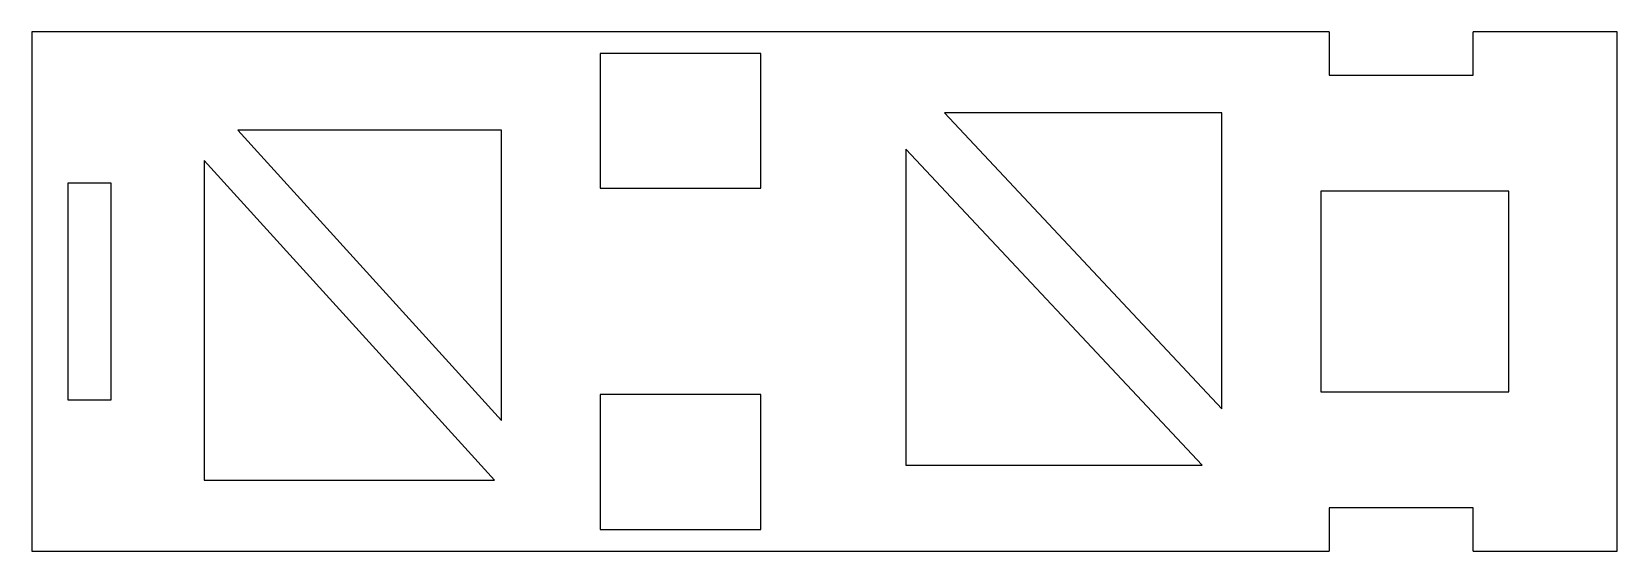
# Model space of a CAD drawing. Header units: millimetres. Extents: x -175 to 45, y -10 to 62.
import ezdxf

# ---------------------------------------------------------------- set-up
doc = ezdxf.new("R2010")
doc.units = ezdxf.units.MM

msp = doc.modelspace()

# ---------------------------------------------------------------- linework, layer by layer
at = {"color": 7, "linetype": 'Continuous', "lineweight": 25}
for p, q in [((-174.85, 62.17), (-174.85, -9.83)), ((5.15, 62.17), (-174.85, 62.17)), ((5.15, 62.17), (5.15, 56.17)), ((25.15, 56.17), (25.15, 62.17)), ((45.15, 62.17), (25.15, 62.17)), ((45.15, -9.83), (45.15, 62.17)), ((-73.7, 59.17), (-96, 59.17)), ((-96, 59.17), (-96, 40.47)), ((-73.7, 40.47), (-73.7, 59.17)), ((5.15, 56.17), (25.15, 56.17)), ((-48.22, 50.91), (-9.72, 9.92)), ((-9.72, 50.91), (-48.22, 50.91)), ((-9.72, 9.92), (-9.72, 50.91)), ((-146.26, 48.54), (-109.68, 8.27)), ((-109.68, 48.54), (-146.26, 48.54)), ((-109.68, 8.27), (-109.68, 48.54)), ((-150.91, 44.32), (-150.91, 0)), ((-110.66, 0), (-150.91, 44.32)), ((-53.57, 45.88), (-53.57, 2.1)), ((-12.45, 2.1), (-53.57, 45.88)), ((-163.85, 41.17), (-169.85, 41.17)), ((-169.85, 41.17), (-169.85, 11.17)), ((-163.85, 11.17), (-163.85, 41.17)), ((-96, 40.47), (-73.7, 40.47)), ((30.12, 40.07), (4, 40.07)), ((4, 40.07), (4, 12.26)), ((30.12, 12.26), (30.12, 40.07)), ((-169.85, 11.17), (-163.85, 11.17)), ((-73.7, 11.87), (-96, 11.87)), ((-96, 11.87), (-96, -6.83)), ((-73.7, -6.83), (-73.7, 11.87)), ((4, 12.26), (30.12, 12.26)), ((-150.91, 0), (-110.66, 0)), ((-53.57, 2.1), (-12.45, 2.1)), ((25.15, -3.83), (5.15, -3.83)), ((5.15, -3.83), (5.15, -9.83)), ((25.15, -9.83), (25.15, -3.83)), ((-96, -6.83), (-73.7, -6.83)), ((-174.85, -9.83), (5.15, -9.83)), ((25.15, -9.83), (45.15, -9.83))]:
    msp.add_line(p, q, dxfattribs=at)

doc.saveas('drawing.dxf')
